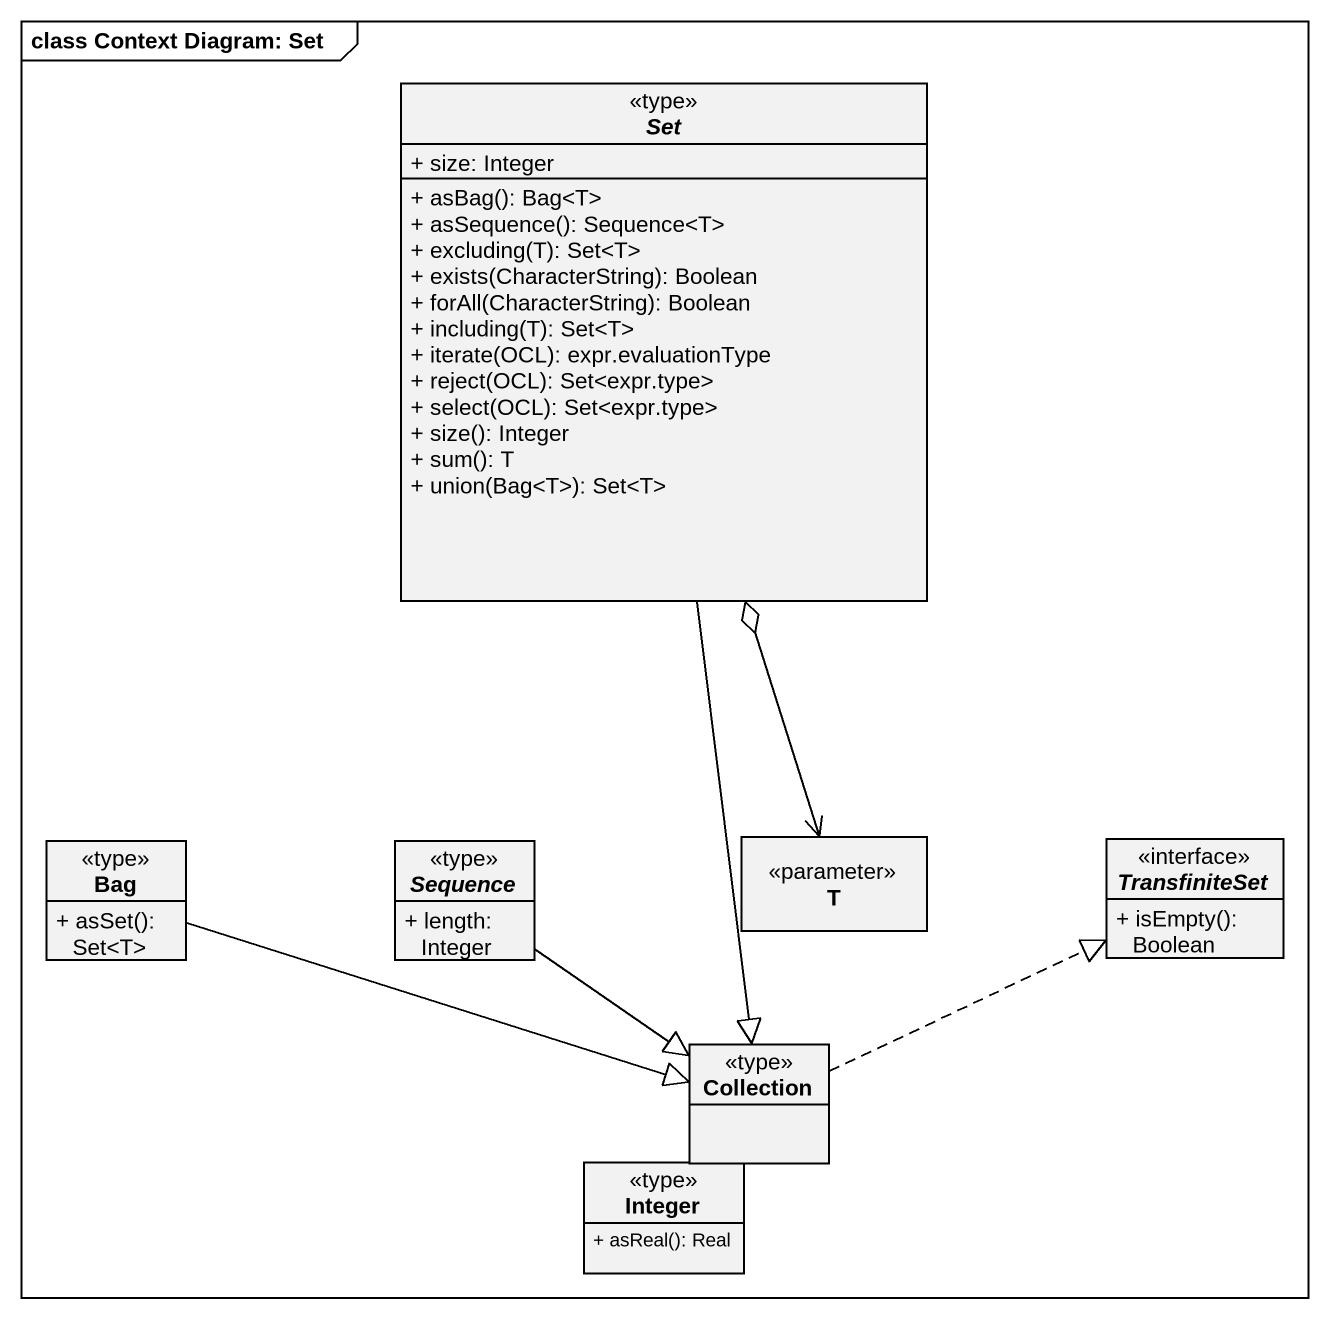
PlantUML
@startuml
mainframe class Context Diagram: Set
hide circle
hide empty members
skinparam classAttributeIconSize 0
abstract class "Set" as Set_ <<type>> {
  + size: Integer
  + asBag(): Bag<T>
  + asSequence(): Sequence<T>
  + excluding(T): Set<T>
  + exists(CharacterString): Boolean
  + forAll(CharacterString): Boolean
  + including(T): Set<T>
  + iterate(OCL): expr.evaluationType
  + reject(OCL): Set<expr.type>
  + select(OCL): Set<expr.type>
  + size(): Integer
  + sum(): T
  + union(Bag<T>): Set<T>
}
class Bag <<type>> {
  + asSet(): Set<T>
}
abstract class Sequence <<type>> {
  + length: Integer
}
class T <<parameter>>
interface TransfiniteSet {
  + isEmpty(): Boolean
}
class Collection <<type>>
class Integer <<type>> {
  + asReal(): Real
}
Set_ o--> T
Set_ --|> Collection
Bag -right-|> Collection
Sequence --|> Collection
Collection .right.|> TransfiniteSet
@enduml
